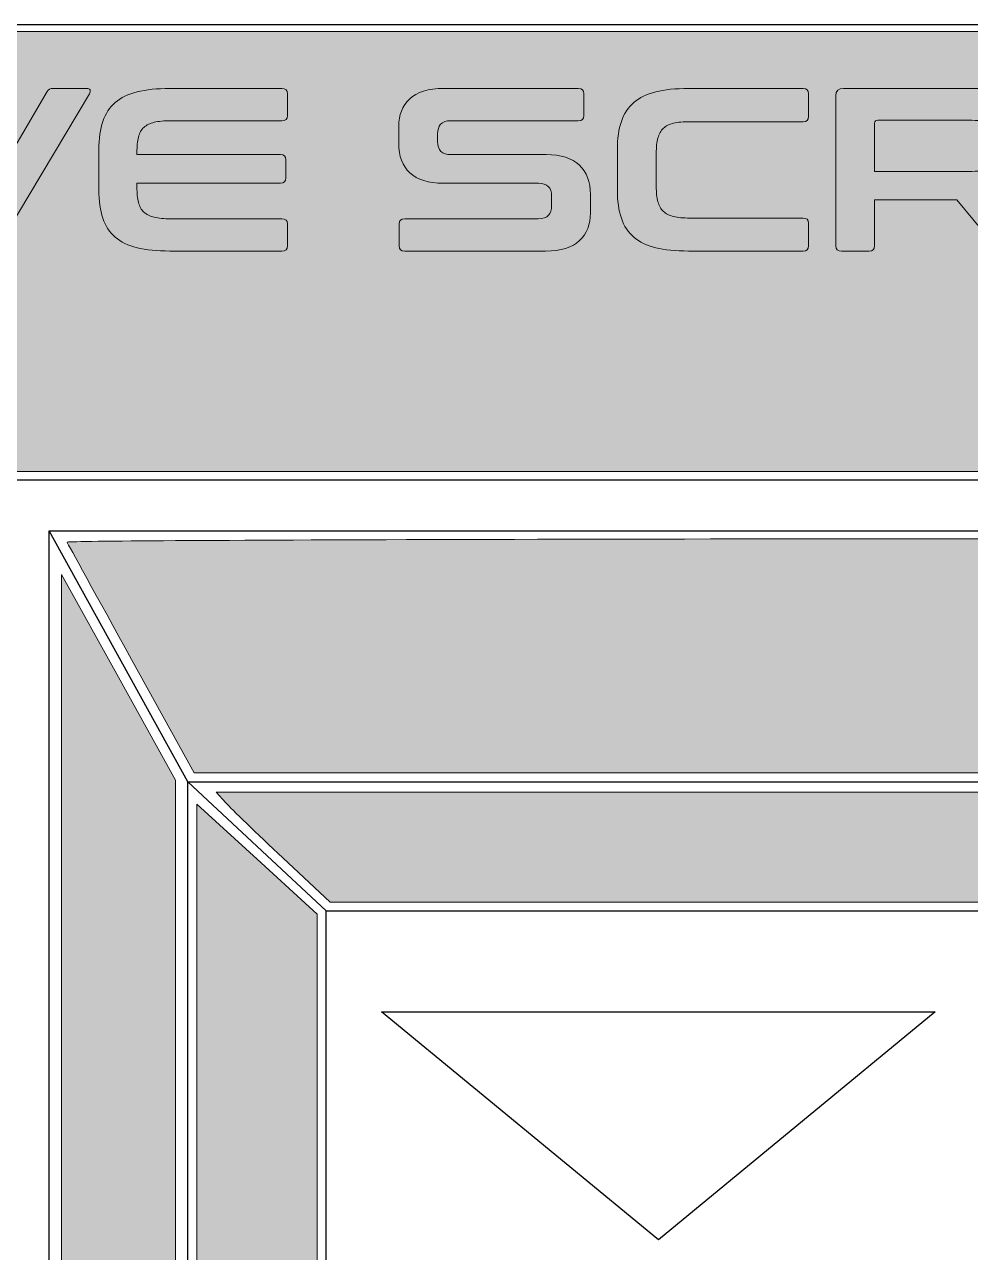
# Model space of a CAD drawing. Header units: millimetres. Extents: x 0 to 62, y -117 to 0.
# Drawn here: x 16.66 to 33.33, y -76.09 to -54.47 of the extents above; entities that cross this region are included whole.
import ezdxf

# ---------------------------------------------------------------- set-up
doc = ezdxf.new("R2010")
doc.units = ezdxf.units.MM
doc.header["$MEASUREMENT"] = 0
doc.layers.add('GLOSS-V', color=7, linetype='Continuous')

# ---------------------------------------------------------------- blocks, each defined once
blk = doc.blocks.new('block 61')
at = {"layer": 'GLOSS-V', "true_color": 0xfffeff}
h = blk.add_hatch(color=7, dxfattribs=at)
h.dxf.hatch_style = 2
edge = h.paths.add_edge_path()
edge.add_spline(control_points=[(14.233, -55.596), (14.263, -55.596), (14.285, -55.6), (14.298, -55.608), (14.312, -55.617), (14.324, -55.63), (14.336, -55.649), (14.336, -55.649), (15.647, -57.849), (15.647, -57.849), (15.656, -57.868), (15.674, -57.877), (15.701, -57.877), (15.701, -57.877), (15.723, -57.877), (15.723, -57.877), (15.744, -57.877), (15.76, -57.868), (15.773, -57.849), (15.773, -57.849), (17.065, -55.649), (17.065, -55.649), (17.083, -55.614), (17.117, -55.596), (17.168, -55.596), (17.168, -55.596), (17.754, -55.596), (17.754, -55.596), (17.79, -55.596), (17.812, -55.605), (17.819, -55.623), (17.827, -55.641), (17.823, -55.663), (17.808, -55.69), (17.808, -55.69), (16.341, -58.147), (16.341, -58.147), (16.266, -58.273), (16.193, -58.356), (16.121, -58.397), (16.05, -58.437), (15.966, -58.458), (15.871, -58.458), (15.871, -58.458), (15.611, -58.458), (15.611, -58.458), (15.495, -58.458), (15.399, -58.437), (15.323, -58.397), (15.247, -58.356), (15.171, -58.273), (15.097, -58.147), (15.097, -58.147), (13.612, -55.69), (13.612, -55.69), (13.597, -55.663), (13.593, -55.641), (13.6, -55.623), (13.608, -55.605), (13.631, -55.596), (13.67, -55.596), (13.67, -55.596), (14.233, -55.596), (14.233, -55.596)], knot_values=[0, 0, 0, 0, 1, 1, 1, 2, 2, 2, 3, 3, 3, 4, 4, 4, 5, 5, 5, 6, 6, 6, 7, 7, 7, 8, 8, 8, 9, 9, 9, 10, 10, 10, 11, 11, 11, 12, 12, 12, 13, 13, 13, 14, 14, 14, 15, 15, 15, 16, 16, 16, 17, 17, 17, 18, 18, 18, 19, 19, 19, 20, 20, 20, 21, 21, 21, 21], degree=3, periodic=1)
h = blk.add_hatch(color=7, dxfattribs=at)
h.dxf.hatch_style = 2
edge = h.paths.add_edge_path()
edge.add_spline(control_points=[(21.195, -55.596), (21.263, -55.596), (21.298, -55.626), (21.298, -55.686), (21.298, -55.686), (21.298, -56.075), (21.298, -56.075), (21.298, -56.135), (21.263, -56.165), (21.195, -56.165), (21.195, -56.165), (19.24, -56.165), (19.24, -56.165), (19.124, -56.165), (19.027, -56.173), (18.951, -56.191), (18.875, -56.209), (18.814, -56.239), (18.768, -56.281), (18.722, -56.323), (18.689, -56.381), (18.672, -56.453), (18.654, -56.525), (18.645, -56.614), (18.645, -56.72), (18.645, -56.72), (18.645, -56.761), (18.645, -56.761), (18.645, -56.761), (21.173, -56.761), (21.173, -56.761), (21.238, -56.761), (21.271, -56.791), (21.271, -56.851), (21.271, -56.851), (21.271, -57.174), (21.271, -57.174), (21.271, -57.234), (21.238, -57.264), (21.173, -57.264), (21.173, -57.264), (18.645, -57.264), (18.645, -57.264), (18.645, -57.264), (18.645, -57.334), (18.645, -57.334), (18.645, -57.44), (18.654, -57.529), (18.672, -57.601), (18.689, -57.674), (18.722, -57.731), (18.768, -57.773), (18.814, -57.815), (18.875, -57.845), (18.951, -57.863), (19.027, -57.881), (19.124, -57.89), (19.24, -57.89), (19.24, -57.89), (21.195, -57.89), (21.195, -57.89), (21.263, -57.89), (21.298, -57.92), (21.298, -57.98), (21.298, -57.98), (21.298, -58.368), (21.298, -58.368), (21.298, -58.428), (21.263, -58.458), (21.195, -58.458), (21.195, -58.458), (19.226, -58.458), (19.226, -58.458), (19, -58.458), (18.807, -58.439), (18.649, -58.401), (18.491, -58.363), (18.362, -58.3), (18.262, -58.215), (18.162, -58.129), (18.089, -58.017), (18.043, -57.879), (17.997, -57.742), (17.974, -57.575), (17.974, -57.379), (17.974, -57.379), (17.974, -56.675), (17.974, -56.675), (17.974, -56.479), (17.997, -56.313), (18.043, -56.177), (18.089, -56.041), (18.162, -55.929), (18.262, -55.844), (18.362, -55.758), (18.491, -55.695), (18.649, -55.656), (18.807, -55.616), (19, -55.596), (19.226, -55.596), (19.226, -55.596), (21.195, -55.596), (21.195, -55.596)], knot_values=[0, 0, 0, 0, 1, 1, 1, 2, 2, 2, 3, 3, 3, 4, 4, 4, 5, 5, 5, 6, 6, 6, 7, 7, 7, 8, 8, 8, 9, 9, 9, 10, 10, 10, 11, 11, 11, 12, 12, 12, 13, 13, 13, 14, 14, 14, 15, 15, 15, 16, 16, 16, 17, 17, 17, 18, 18, 18, 19, 19, 19, 20, 20, 20, 21, 21, 21, 22, 22, 22, 23, 23, 23, 24, 24, 24, 25, 25, 25, 26, 26, 26, 27, 27, 27, 28, 28, 28, 29, 29, 29, 30, 30, 30, 31, 31, 31, 32, 32, 32, 33, 33, 33, 34, 34, 34, 34], degree=3, periodic=1)
h = blk.add_hatch(color=7, dxfattribs=at)
h.dxf.hatch_style = 2
edge = h.paths.add_edge_path()
edge.add_spline(control_points=[(26.42, -55.596), (26.486, -55.596), (26.519, -55.626), (26.519, -55.686), (26.519, -55.686), (26.519, -56.075), (26.519, -56.075), (26.519, -56.135), (26.486, -56.165), (26.42, -56.165), (26.42, -56.165), (24.179, -56.165), (24.179, -56.165), (24.092, -56.165), (24.031, -56.185), (23.995, -56.226), (23.96, -56.267), (23.942, -56.322), (23.942, -56.393), (23.942, -56.393), (23.942, -56.532), (23.942, -56.532), (23.942, -56.685), (24.019, -56.761), (24.174, -56.761), (24.174, -56.761), (25.852, -56.761), (25.852, -56.761), (26.112, -56.761), (26.307, -56.822), (26.438, -56.943), (26.569, -57.065), (26.635, -57.238), (26.635, -57.465), (26.635, -57.465), (26.635, -57.791), (26.635, -57.791), (26.635, -57.991), (26.571, -58.151), (26.443, -58.274), (26.315, -58.397), (26.115, -58.458), (25.843, -58.458), (25.843, -58.458), (23.365, -58.458), (23.365, -58.458), (23.296, -58.458), (23.262, -58.428), (23.262, -58.368), (23.262, -58.368), (23.262, -57.98), (23.262, -57.98), (23.262, -57.92), (23.296, -57.89), (23.365, -57.89), (23.365, -57.89), (25.714, -57.89), (25.714, -57.89), (25.8, -57.89), (25.861, -57.869), (25.897, -57.828), (25.933, -57.788), (25.951, -57.732), (25.951, -57.661), (25.951, -57.661), (25.951, -57.493), (25.951, -57.493), (25.951, -57.341), (25.873, -57.264), (25.718, -57.264), (25.718, -57.264), (24.04, -57.264), (24.04, -57.264), (23.781, -57.264), (23.585, -57.204), (23.454, -57.082), (23.323, -56.961), (23.257, -56.787), (23.257, -56.561), (23.257, -56.561), (23.257, -56.263), (23.257, -56.263), (23.257, -56.064), (23.321, -55.903), (23.45, -55.78), (23.578, -55.658), (23.778, -55.596), (24.049, -55.596), (24.049, -55.596), (26.42, -55.596), (26.42, -55.596)], knot_values=[0, 0, 0, 0, 1, 1, 1, 2, 2, 2, 3, 3, 3, 4, 4, 4, 5, 5, 5, 6, 6, 6, 7, 7, 7, 8, 8, 8, 9, 9, 9, 10, 10, 10, 11, 11, 11, 12, 12, 12, 13, 13, 13, 14, 14, 14, 15, 15, 15, 16, 16, 16, 17, 17, 17, 18, 18, 18, 19, 19, 19, 20, 20, 20, 21, 21, 21, 22, 22, 22, 23, 23, 23, 24, 24, 24, 25, 25, 25, 26, 26, 26, 27, 27, 27, 28, 28, 28, 29, 29, 29, 30, 30, 30, 30], degree=3, periodic=1)
h = blk.add_hatch(color=7, dxfattribs=at)
h.dxf.hatch_style = 2
edge = h.paths.add_edge_path()
edge.add_spline(control_points=[(30.38, -55.596), (30.445, -55.596), (30.478, -55.626), (30.478, -55.686), (30.478, -55.686), (30.478, -56.087), (30.478, -56.087), (30.478, -56.15), (30.445, -56.181), (30.38, -56.181), (30.38, -56.181), (28.389, -56.181), (28.389, -56.181), (28.273, -56.181), (28.176, -56.19), (28.1, -56.207), (28.024, -56.225), (27.964, -56.255), (27.919, -56.297), (27.874, -56.34), (27.842, -56.396), (27.823, -56.467), (27.803, -56.538), (27.794, -56.628), (27.794, -56.737), (27.794, -56.737), (27.794, -57.317), (27.794, -57.317), (27.794, -57.426), (27.803, -57.517), (27.823, -57.589), (27.842, -57.661), (27.874, -57.719), (27.919, -57.761), (27.964, -57.803), (28.024, -57.833), (28.1, -57.851), (28.176, -57.869), (28.273, -57.877), (28.389, -57.877), (28.389, -57.877), (30.38, -57.877), (30.38, -57.877), (30.445, -57.877), (30.478, -57.907), (30.478, -57.967), (30.478, -57.967), (30.478, -58.368), (30.478, -58.368), (30.478, -58.428), (30.445, -58.458), (30.38, -58.458), (30.38, -58.458), (28.362, -58.458), (28.362, -58.458), (28.135, -58.458), (27.943, -58.439), (27.785, -58.401), (27.627, -58.363), (27.498, -58.3), (27.398, -58.215), (27.298, -58.129), (27.225, -58.017), (27.179, -57.879), (27.132, -57.742), (27.109, -57.575), (27.109, -57.379), (27.109, -57.379), (27.109, -56.675), (27.109, -56.675), (27.109, -56.479), (27.132, -56.313), (27.179, -56.177), (27.225, -56.041), (27.298, -55.929), (27.398, -55.844), (27.498, -55.758), (27.627, -55.695), (27.785, -55.656), (27.943, -55.616), (28.135, -55.596), (28.362, -55.596), (28.362, -55.596), (30.38, -55.596), (30.38, -55.596)], knot_values=[0, 0, 0, 0, 1, 1, 1, 2, 2, 2, 3, 3, 3, 4, 4, 4, 5, 5, 5, 6, 6, 6, 7, 7, 7, 8, 8, 8, 9, 9, 9, 10, 10, 10, 11, 11, 11, 12, 12, 12, 13, 13, 13, 14, 14, 14, 15, 15, 15, 16, 16, 16, 17, 17, 17, 18, 18, 18, 19, 19, 19, 20, 20, 20, 21, 21, 21, 22, 22, 22, 23, 23, 23, 24, 24, 24, 25, 25, 25, 26, 26, 26, 27, 27, 27, 28, 28, 28, 28], degree=3, periodic=1)
h = blk.add_hatch(color=7, dxfattribs=at)
h.dxf.hatch_style = 2
edge = h.paths.add_edge_path()
edge.add_spline(control_points=[(33.494, -55.596), (33.837, -55.596), (34.083, -55.667), (34.232, -55.809), (34.381, -55.951), (34.456, -56.16), (34.456, -56.438), (34.456, -56.438), (34.456, -56.671), (34.456, -56.671), (34.456, -56.906), (34.403, -57.091), (34.299, -57.227), (34.195, -57.364), (34.024, -57.451), (33.789, -57.489), (33.789, -57.489), (34.554, -58.356), (34.554, -58.356), (34.569, -58.369), (34.573, -58.39), (34.567, -58.417), (34.562, -58.444), (34.538, -58.458), (34.496, -58.458), (34.496, -58.458), (33.919, -58.458), (33.919, -58.458), (33.88, -58.458), (33.853, -58.454), (33.838, -58.446), (33.823, -58.437), (33.808, -58.424), (33.794, -58.405), (33.794, -58.405), (33.087, -57.554), (33.087, -57.554), (33.087, -57.554), (31.641, -57.554), (31.641, -57.554), (31.641, -57.554), (31.641, -58.368), (31.641, -58.368), (31.641, -58.428), (31.609, -58.458), (31.543, -58.458), (31.543, -58.458), (31.06, -58.458), (31.06, -58.458), (30.991, -58.458), (30.957, -58.428), (30.957, -58.368), (30.957, -58.368), (30.957, -55.719), (30.957, -55.719), (30.957, -55.637), (31.002, -55.596), (31.091, -55.596), (31.091, -55.596), (33.494, -55.596), (33.494, -55.596)], knot_values=[0, 0, 0, 0, 1, 1, 1, 2, 2, 2, 3, 3, 3, 4, 4, 4, 5, 5, 5, 6, 6, 6, 7, 7, 7, 8, 8, 8, 9, 9, 9, 10, 10, 10, 11, 11, 11, 12, 12, 12, 13, 13, 13, 14, 14, 14, 15, 15, 15, 16, 16, 16, 17, 17, 17, 18, 18, 18, 19, 19, 19, 20, 20, 20, 20], degree=3, periodic=1)
edge = h.paths.add_edge_path()
edge.add_spline(control_points=[(31.641, -57.056), (31.641, -57.056), (33.355, -57.056), (33.355, -57.056), (33.507, -57.056), (33.614, -57.026), (33.677, -56.966), (33.74, -56.906), (33.771, -56.814), (33.771, -56.692), (33.771, -56.692), (33.771, -56.52), (33.771, -56.52), (33.771, -56.397), (33.74, -56.306), (33.677, -56.246), (33.614, -56.186), (33.507, -56.156), (33.355, -56.156), (33.355, -56.156), (31.7, -56.156), (31.7, -56.156), (31.661, -56.156), (31.641, -56.173), (31.641, -56.205), (31.641, -56.205), (31.641, -57.056), (31.641, -57.056)], knot_values=[0, 0, 0, 0, 1, 1, 1, 2, 2, 2, 3, 3, 3, 4, 4, 4, 5, 5, 5, 6, 6, 6, 7, 7, 7, 8, 8, 8, 9, 9, 9, 9], degree=3, periodic=1)
at = {"layer": 'GLOSS-V', "lineweight": 0}
for points, knots in [([(14.233, -55.596), (14.263, -55.596), (14.285, -55.6), (14.298, -55.608), (14.312, -55.617), (14.324, -55.63), (14.336, -55.649), (14.336, -55.649), (15.647, -57.849), (15.647, -57.849), (15.656, -57.868), (15.674, -57.877), (15.701, -57.877), (15.701, -57.877), (15.723, -57.877), (15.723, -57.877), (15.744, -57.877), (15.76, -57.868), (15.773, -57.849), (15.773, -57.849), (17.065, -55.649), (17.065, -55.649), (17.083, -55.614), (17.117, -55.596), (17.168, -55.596), (17.168, -55.596), (17.754, -55.596), (17.754, -55.596), (17.79, -55.596), (17.812, -55.605), (17.819, -55.623), (17.827, -55.641), (17.823, -55.663), (17.808, -55.69), (17.808, -55.69), (16.341, -58.147), (16.341, -58.147), (16.266, -58.273), (16.193, -58.356), (16.121, -58.397), (16.05, -58.437), (15.966, -58.458), (15.871, -58.458), (15.871, -58.458), (15.611, -58.458), (15.611, -58.458), (15.495, -58.458), (15.399, -58.437), (15.323, -58.397), (15.247, -58.356), (15.171, -58.273), (15.097, -58.147), (15.097, -58.147), (13.612, -55.69), (13.612, -55.69), (13.597, -55.663), (13.593, -55.641), (13.6, -55.623), (13.608, -55.605), (13.631, -55.596), (13.67, -55.596), (13.67, -55.596), (14.233, -55.596), (14.233, -55.596)], [0, 0, 0, 0, 1, 1, 1, 2, 2, 2, 3, 3, 3, 4, 4, 4, 5, 5, 5, 6, 6, 6, 7, 7, 7, 8, 8, 8, 9, 9, 9, 10, 10, 10, 11, 11, 11, 12, 12, 12, 13, 13, 13, 14, 14, 14, 15, 15, 15, 16, 16, 16, 17, 17, 17, 18, 18, 18, 19, 19, 19, 20, 20, 20, 21, 21, 21, 21]), ([(21.195, -55.596), (21.263, -55.596), (21.298, -55.626), (21.298, -55.686), (21.298, -55.686), (21.298, -56.075), (21.298, -56.075), (21.298, -56.135), (21.263, -56.165), (21.195, -56.165), (21.195, -56.165), (19.24, -56.165), (19.24, -56.165), (19.124, -56.165), (19.027, -56.173), (18.951, -56.191), (18.875, -56.209), (18.814, -56.239), (18.768, -56.281), (18.722, -56.323), (18.689, -56.381), (18.672, -56.453), (18.654, -56.525), (18.645, -56.614), (18.645, -56.72), (18.645, -56.72), (18.645, -56.761), (18.645, -56.761), (18.645, -56.761), (21.173, -56.761), (21.173, -56.761), (21.238, -56.761), (21.271, -56.791), (21.271, -56.851), (21.271, -56.851), (21.271, -57.174), (21.271, -57.174), (21.271, -57.234), (21.238, -57.264), (21.173, -57.264), (21.173, -57.264), (18.645, -57.264), (18.645, -57.264), (18.645, -57.264), (18.645, -57.334), (18.645, -57.334), (18.645, -57.44), (18.654, -57.529), (18.672, -57.601), (18.689, -57.674), (18.722, -57.731), (18.768, -57.773), (18.814, -57.815), (18.875, -57.845), (18.951, -57.863), (19.027, -57.881), (19.124, -57.89), (19.24, -57.89), (19.24, -57.89), (21.195, -57.89), (21.195, -57.89), (21.263, -57.89), (21.298, -57.92), (21.298, -57.98), (21.298, -57.98), (21.298, -58.368), (21.298, -58.368), (21.298, -58.428), (21.263, -58.458), (21.195, -58.458), (21.195, -58.458), (19.226, -58.458), (19.226, -58.458), (19, -58.458), (18.807, -58.439), (18.649, -58.401), (18.491, -58.363), (18.362, -58.3), (18.262, -58.215), (18.162, -58.129), (18.089, -58.017), (18.043, -57.879), (17.997, -57.742), (17.974, -57.575), (17.974, -57.379), (17.974, -57.379), (17.974, -56.675), (17.974, -56.675), (17.974, -56.479), (17.997, -56.313), (18.043, -56.177), (18.089, -56.041), (18.162, -55.929), (18.262, -55.844), (18.362, -55.758), (18.491, -55.695), (18.649, -55.656), (18.807, -55.616), (19, -55.596), (19.226, -55.596), (19.226, -55.596), (21.195, -55.596), (21.195, -55.596)], [0, 0, 0, 0, 1, 1, 1, 2, 2, 2, 3, 3, 3, 4, 4, 4, 5, 5, 5, 6, 6, 6, 7, 7, 7, 8, 8, 8, 9, 9, 9, 10, 10, 10, 11, 11, 11, 12, 12, 12, 13, 13, 13, 14, 14, 14, 15, 15, 15, 16, 16, 16, 17, 17, 17, 18, 18, 18, 19, 19, 19, 20, 20, 20, 21, 21, 21, 22, 22, 22, 23, 23, 23, 24, 24, 24, 25, 25, 25, 26, 26, 26, 27, 27, 27, 28, 28, 28, 29, 29, 29, 30, 30, 30, 31, 31, 31, 32, 32, 32, 33, 33, 33, 34, 34, 34, 34]), ([(26.42, -55.596), (26.486, -55.596), (26.519, -55.626), (26.519, -55.686), (26.519, -55.686), (26.519, -56.075), (26.519, -56.075), (26.519, -56.135), (26.486, -56.165), (26.42, -56.165), (26.42, -56.165), (24.179, -56.165), (24.179, -56.165), (24.092, -56.165), (24.031, -56.185), (23.995, -56.226), (23.96, -56.267), (23.942, -56.322), (23.942, -56.393), (23.942, -56.393), (23.942, -56.532), (23.942, -56.532), (23.942, -56.685), (24.019, -56.761), (24.174, -56.761), (24.174, -56.761), (25.852, -56.761), (25.852, -56.761), (26.112, -56.761), (26.307, -56.822), (26.438, -56.943), (26.569, -57.065), (26.635, -57.238), (26.635, -57.465), (26.635, -57.465), (26.635, -57.791), (26.635, -57.791), (26.635, -57.991), (26.571, -58.151), (26.443, -58.274), (26.315, -58.397), (26.115, -58.458), (25.843, -58.458), (25.843, -58.458), (23.365, -58.458), (23.365, -58.458), (23.296, -58.458), (23.262, -58.428), (23.262, -58.368), (23.262, -58.368), (23.262, -57.98), (23.262, -57.98), (23.262, -57.92), (23.296, -57.89), (23.365, -57.89), (23.365, -57.89), (25.714, -57.89), (25.714, -57.89), (25.8, -57.89), (25.861, -57.869), (25.897, -57.828), (25.933, -57.788), (25.951, -57.732), (25.951, -57.661), (25.951, -57.661), (25.951, -57.493), (25.951, -57.493), (25.951, -57.341), (25.873, -57.264), (25.718, -57.264), (25.718, -57.264), (24.04, -57.264), (24.04, -57.264), (23.781, -57.264), (23.585, -57.204), (23.454, -57.082), (23.323, -56.961), (23.257, -56.787), (23.257, -56.561), (23.257, -56.561), (23.257, -56.263), (23.257, -56.263), (23.257, -56.064), (23.321, -55.903), (23.45, -55.78), (23.578, -55.658), (23.778, -55.596), (24.049, -55.596), (24.049, -55.596), (26.42, -55.596), (26.42, -55.596)], [0, 0, 0, 0, 1, 1, 1, 2, 2, 2, 3, 3, 3, 4, 4, 4, 5, 5, 5, 6, 6, 6, 7, 7, 7, 8, 8, 8, 9, 9, 9, 10, 10, 10, 11, 11, 11, 12, 12, 12, 13, 13, 13, 14, 14, 14, 15, 15, 15, 16, 16, 16, 17, 17, 17, 18, 18, 18, 19, 19, 19, 20, 20, 20, 21, 21, 21, 22, 22, 22, 23, 23, 23, 24, 24, 24, 25, 25, 25, 26, 26, 26, 27, 27, 27, 28, 28, 28, 29, 29, 29, 30, 30, 30, 30]), ([(30.38, -55.596), (30.445, -55.596), (30.478, -55.626), (30.478, -55.686), (30.478, -55.686), (30.478, -56.087), (30.478, -56.087), (30.478, -56.15), (30.445, -56.181), (30.38, -56.181), (30.38, -56.181), (28.389, -56.181), (28.389, -56.181), (28.273, -56.181), (28.176, -56.19), (28.1, -56.207), (28.024, -56.225), (27.964, -56.255), (27.919, -56.297), (27.874, -56.34), (27.842, -56.396), (27.823, -56.467), (27.803, -56.538), (27.794, -56.628), (27.794, -56.737), (27.794, -56.737), (27.794, -57.317), (27.794, -57.317), (27.794, -57.426), (27.803, -57.517), (27.823, -57.589), (27.842, -57.661), (27.874, -57.719), (27.919, -57.761), (27.964, -57.803), (28.024, -57.833), (28.1, -57.851), (28.176, -57.869), (28.273, -57.877), (28.389, -57.877), (28.389, -57.877), (30.38, -57.877), (30.38, -57.877), (30.445, -57.877), (30.478, -57.907), (30.478, -57.967), (30.478, -57.967), (30.478, -58.368), (30.478, -58.368), (30.478, -58.428), (30.445, -58.458), (30.38, -58.458), (30.38, -58.458), (28.362, -58.458), (28.362, -58.458), (28.135, -58.458), (27.943, -58.439), (27.785, -58.401), (27.627, -58.363), (27.498, -58.3), (27.398, -58.215), (27.298, -58.129), (27.225, -58.017), (27.179, -57.879), (27.132, -57.742), (27.109, -57.575), (27.109, -57.379), (27.109, -57.379), (27.109, -56.675), (27.109, -56.675), (27.109, -56.479), (27.132, -56.313), (27.179, -56.177), (27.225, -56.041), (27.298, -55.929), (27.398, -55.844), (27.498, -55.758), (27.627, -55.695), (27.785, -55.656), (27.943, -55.616), (28.135, -55.596), (28.362, -55.596), (28.362, -55.596), (30.38, -55.596), (30.38, -55.596)], [0, 0, 0, 0, 1, 1, 1, 2, 2, 2, 3, 3, 3, 4, 4, 4, 5, 5, 5, 6, 6, 6, 7, 7, 7, 8, 8, 8, 9, 9, 9, 10, 10, 10, 11, 11, 11, 12, 12, 12, 13, 13, 13, 14, 14, 14, 15, 15, 15, 16, 16, 16, 17, 17, 17, 18, 18, 18, 19, 19, 19, 20, 20, 20, 21, 21, 21, 22, 22, 22, 23, 23, 23, 24, 24, 24, 25, 25, 25, 26, 26, 26, 27, 27, 27, 28, 28, 28, 28]), ([(33.494, -55.596), (33.837, -55.596), (34.083, -55.667), (34.232, -55.809), (34.381, -55.951), (34.456, -56.16), (34.456, -56.438), (34.456, -56.438), (34.456, -56.671), (34.456, -56.671), (34.456, -56.906), (34.403, -57.091), (34.299, -57.227), (34.195, -57.364), (34.024, -57.451), (33.789, -57.489), (33.789, -57.489), (34.554, -58.356), (34.554, -58.356), (34.569, -58.369), (34.573, -58.39), (34.567, -58.417), (34.562, -58.444), (34.538, -58.458), (34.496, -58.458), (34.496, -58.458), (33.919, -58.458), (33.919, -58.458), (33.88, -58.458), (33.853, -58.454), (33.838, -58.446), (33.823, -58.437), (33.808, -58.424), (33.794, -58.405), (33.794, -58.405), (33.087, -57.554), (33.087, -57.554), (33.087, -57.554), (31.641, -57.554), (31.641, -57.554), (31.641, -57.554), (31.641, -58.368), (31.641, -58.368), (31.641, -58.428), (31.609, -58.458), (31.543, -58.458), (31.543, -58.458), (31.06, -58.458), (31.06, -58.458), (30.991, -58.458), (30.957, -58.428), (30.957, -58.368), (30.957, -58.368), (30.957, -55.719), (30.957, -55.719), (30.957, -55.637), (31.002, -55.596), (31.091, -55.596), (31.091, -55.596), (33.494, -55.596), (33.494, -55.596)], [0, 0, 0, 0, 1, 1, 1, 2, 2, 2, 3, 3, 3, 4, 4, 4, 5, 5, 5, 6, 6, 6, 7, 7, 7, 8, 8, 8, 9, 9, 9, 10, 10, 10, 11, 11, 11, 12, 12, 12, 13, 13, 13, 14, 14, 14, 15, 15, 15, 16, 16, 16, 17, 17, 17, 18, 18, 18, 19, 19, 19, 20, 20, 20, 20]), ([(31.641, -57.056), (31.641, -57.056), (33.355, -57.056), (33.355, -57.056), (33.507, -57.056), (33.614, -57.026), (33.677, -56.966), (33.74, -56.906), (33.771, -56.814), (33.771, -56.692), (33.771, -56.692), (33.771, -56.52), (33.771, -56.52), (33.771, -56.397), (33.74, -56.306), (33.677, -56.246), (33.614, -56.186), (33.507, -56.156), (33.355, -56.156), (33.355, -56.156), (31.7, -56.156), (31.7, -56.156), (31.661, -56.156), (31.641, -56.173), (31.641, -56.205), (31.641, -56.205), (31.641, -57.056), (31.641, -57.056)], [0, 0, 0, 0, 1, 1, 1, 2, 2, 2, 3, 3, 3, 4, 4, 4, 5, 5, 5, 6, 6, 6, 7, 7, 7, 8, 8, 8, 9, 9, 9, 9])]:
    blk.add_open_spline(points, degree=3, knots=knots, dxfattribs=at)
blk = doc.blocks.new('block 60')
at = {"layer": 'GLOSS-V'}
blk.add_blockref('block 61', (0, 0), dxfattribs=at)
blk = doc.blocks.new('block 55')
at = {"layer": 'GLOSS-V'}
blk.add_blockref('block 60', (0, 0), dxfattribs=at)

msp = doc.modelspace()

# ---------------------------------------------------------------- hatches: boundary and pattern name
at = {"layer": 'GLOSS-V', "true_color": 0x989898}
h = msp.add_hatch(color=252, dxfattribs=at)
h.dxf.hatch_style = 2
h.paths.add_polyline_path([(1.633, -58.466), (1.633, -54.591), (30.993, -54.591), (60.354, -54.591), (60.354, -58.466), (60.354, -62.341), (30.993, -62.341), (1.633, -62.341)])
at = {"layer": 'GLOSS-V', "true_color": 0x333333}
h = msp.add_hatch(color=250, dxfattribs=at)
h.dxf.hatch_style = 2
edge = h.paths.add_edge_path()
edge.add_spline(control_points=[(18.549, -65.647), (17.942, -64.547), (17.431, -63.618), (17.413, -63.583), (17.395, -63.548), (27.132, -63.52), (39.051, -63.52), (39.051, -63.52), (60.722, -63.52), (60.722, -63.52), (60.722, -63.52), (59.594, -65.584), (59.594, -65.584), (59.594, -65.584), (58.466, -67.647), (58.466, -67.647), (58.466, -67.647), (39.059, -67.647), (39.059, -67.647), (39.059, -67.647), (19.653, -67.647), (19.653, -67.647), (19.653, -67.647), (18.549, -65.647), (18.549, -65.647)], knot_values=[0, 0, 0, 0, 1, 1, 1, 2, 2, 2, 3, 3, 3, 4, 4, 4, 5, 5, 5, 6, 6, 6, 7, 7, 7, 8, 8, 8, 8], degree=3, periodic=1)
at = {"layer": 'GLOSS-V', "true_color": 0x1a1a1a}
h = msp.add_hatch(color=179, dxfattribs=at)
h.dxf.hatch_style = 2
edge = h.paths.add_edge_path()
edge.add_spline(control_points=[(17.309, -89.317), (17.309, -89.317), (17.314, -64.152), (17.314, -64.152), (17.314, -64.152), (18.318, -65.963), (18.318, -65.963), (18.318, -65.963), (19.322, -67.774), (19.322, -67.774), (19.322, -67.774), (19.327, -90.159), (19.327, -90.159), (19.327, -90.159), (19.332, -112.544), (19.332, -112.544), (19.332, -112.544), (39.013, -112.544), (39.013, -112.544), (39.013, -112.544), (58.694, -112.544), (58.694, -112.544), (58.694, -112.544), (58.694, -90.221), (58.694, -90.221), (58.694, -90.221), (58.694, -67.898), (58.694, -67.898), (58.694, -67.898), (59.33, -66.741), (59.33, -66.741), (59.68, -66.104), (60.157, -65.261), (60.389, -64.868), (60.389, -64.868), (60.811, -64.152), (60.811, -64.152), (60.811, -64.152), (60.813, -89.317), (60.813, -89.317), (60.813, -89.317), (60.815, -114.481), (60.815, -114.481), (60.815, -114.481), (39.059, -114.481), (39.059, -114.481), (39.059, -114.481), (17.304, -114.481), (17.304, -114.481), (17.304, -114.481), (17.309, -89.317), (17.309, -89.317)], knot_values=[0, 0, 0, 0, 1, 1, 1, 2, 2, 2, 3, 3, 3, 4, 4, 4, 5, 5, 5, 6, 6, 6, 7, 7, 7, 8, 8, 8, 9, 9, 9, 10, 10, 10, 11, 11, 11, 12, 12, 12, 13, 13, 13, 14, 14, 14, 15, 15, 15, 16, 16, 16, 17, 17, 17, 17], degree=3, periodic=1)
at = {"layer": 'GLOSS-V', "true_color": 0x666667}
h = msp.add_hatch(color=251, dxfattribs=at)
h.dxf.hatch_style = 2
edge = h.paths.add_edge_path()
edge.add_spline(control_points=[(21.216, -69.143), (20.759, -68.714), (20.307, -68.278), (20.213, -68.174), (20.213, -68.174), (20.041, -67.984), (20.041, -67.984), (20.041, -67.984), (39.053, -67.984), (39.053, -67.984), (39.053, -67.984), (58.065, -67.984), (58.065, -67.984), (58.065, -67.984), (57.075, -68.953), (57.075, -68.953), (57.075, -68.953), (56.085, -69.922), (56.085, -69.922), (56.085, -69.922), (39.067, -69.922), (39.067, -69.922), (39.067, -69.922), (22.048, -69.922), (22.048, -69.922), (22.048, -69.922), (21.216, -69.143), (21.216, -69.143)], knot_values=[0, 0, 0, 0, 1, 1, 1, 2, 2, 2, 3, 3, 3, 4, 4, 4, 5, 5, 5, 6, 6, 6, 7, 7, 7, 8, 8, 8, 9, 9, 9, 9], degree=3, periodic=1)
at = {"layer": 'GLOSS-V', "true_color": 0x333333}
h = msp.add_hatch(color=250, dxfattribs=at)
h.dxf.hatch_style = 2
h.paths.add_polyline_path([(19.701, -90.245), (19.701, -68.198), (20.761, -69.164), (21.821, -70.13), (21.821, -91.21), (21.821, -112.291), (20.761, -112.291), (19.701, -112.291)])

# ---------------------------------------------------------------- linework, layer by layer
at = {"layer": 'GLOSS-V', "color": 178, "lineweight": 25, "true_color": 0x070808}
for points in [[(1.492, -54.471), (60.513, -54.471)], [(60.513, -62.494), (16.125, -62.494)], [(17.101, -114.642), (17.101, -63.385)], [(17.101, -63.385), (61.001, -63.385)], [(19.54, -67.802), (17.101, -63.385)], [(19.54, -67.802), (58.562, -67.802), (58.562, -112.413), (19.54, -112.413), (19.54, -67.802)], [(21.978, -70.071), (19.54, -67.802)], [(19.54, -67.802), (19.54, -67.802)], [(21.978, -70.071), (56.123, -70.071), (56.123, -112.413), (21.978, -112.413), (21.978, -70.071)], [(22.954, -71.854), (32.71, -71.854)], [(27.832, -75.865), (22.954, -71.854)], [(32.71, -71.854), (27.832, -75.865)]]:
    msp.add_lwpolyline(points, dxfattribs=at)
at = {"layer": 'GLOSS-V', "lineweight": 0}
for points in [[(1.633, -58.466), (1.633, -54.591), (30.993, -54.591), (60.354, -54.591), (60.354, -58.466), (60.354, -62.341), (30.993, -62.341), (1.633, -62.341), (1.633, -58.466)], [(19.701, -90.245), (19.701, -68.198), (20.761, -69.164), (21.821, -70.13), (21.821, -91.21), (21.821, -112.291), (20.761, -112.291), (19.701, -112.291), (19.701, -90.245)]]:
    msp.add_lwpolyline(points, dxfattribs=at)
for points, knots in [([(18.549, -65.647), (17.942, -64.547), (17.431, -63.618), (17.413, -63.583), (17.395, -63.548), (27.132, -63.52), (39.051, -63.52), (39.051, -63.52), (60.722, -63.52), (60.722, -63.52), (60.722, -63.52), (59.594, -65.584), (59.594, -65.584), (59.594, -65.584), (58.466, -67.647), (58.466, -67.647), (58.466, -67.647), (39.059, -67.647), (39.059, -67.647), (39.059, -67.647), (19.653, -67.647), (19.653, -67.647), (19.653, -67.647), (18.549, -65.647), (18.549, -65.647)], [0, 0, 0, 0, 1, 1, 1, 2, 2, 2, 3, 3, 3, 4, 4, 4, 5, 5, 5, 6, 6, 6, 7, 7, 7, 8, 8, 8, 8]), ([(17.309, -89.317), (17.309, -89.317), (17.314, -64.152), (17.314, -64.152), (17.314, -64.152), (18.318, -65.963), (18.318, -65.963), (18.318, -65.963), (19.322, -67.774), (19.322, -67.774), (19.322, -67.774), (19.327, -90.159), (19.327, -90.159), (19.327, -90.159), (19.332, -112.544), (19.332, -112.544), (19.332, -112.544), (39.013, -112.544), (39.013, -112.544), (39.013, -112.544), (58.694, -112.544), (58.694, -112.544), (58.694, -112.544), (58.694, -90.221), (58.694, -90.221), (58.694, -90.221), (58.694, -67.898), (58.694, -67.898), (58.694, -67.898), (59.33, -66.741), (59.33, -66.741), (59.68, -66.104), (60.157, -65.261), (60.389, -64.868), (60.389, -64.868), (60.811, -64.152), (60.811, -64.152), (60.811, -64.152), (60.813, -89.317), (60.813, -89.317), (60.813, -89.317), (60.815, -114.481), (60.815, -114.481), (60.815, -114.481), (39.059, -114.481), (39.059, -114.481), (39.059, -114.481), (17.304, -114.481), (17.304, -114.481), (17.304, -114.481), (17.309, -89.317), (17.309, -89.317)], [0, 0, 0, 0, 1, 1, 1, 2, 2, 2, 3, 3, 3, 4, 4, 4, 5, 5, 5, 6, 6, 6, 7, 7, 7, 8, 8, 8, 9, 9, 9, 10, 10, 10, 11, 11, 11, 12, 12, 12, 13, 13, 13, 14, 14, 14, 15, 15, 15, 16, 16, 16, 17, 17, 17, 17]), ([(21.216, -69.143), (20.759, -68.714), (20.307, -68.278), (20.213, -68.174), (20.213, -68.174), (20.041, -67.984), (20.041, -67.984), (20.041, -67.984), (39.053, -67.984), (39.053, -67.984), (39.053, -67.984), (58.065, -67.984), (58.065, -67.984), (58.065, -67.984), (57.075, -68.953), (57.075, -68.953), (57.075, -68.953), (56.085, -69.922), (56.085, -69.922), (56.085, -69.922), (39.067, -69.922), (39.067, -69.922), (39.067, -69.922), (22.048, -69.922), (22.048, -69.922), (22.048, -69.922), (21.216, -69.143), (21.216, -69.143)], [0, 0, 0, 0, 1, 1, 1, 2, 2, 2, 3, 3, 3, 4, 4, 4, 5, 5, 5, 6, 6, 6, 7, 7, 7, 8, 8, 8, 9, 9, 9, 9])]:
    msp.add_open_spline(points, degree=3, knots=knots, dxfattribs=at)

# ---------------------------------------------------------------- block references
at = {"layer": 'GLOSS-V'}
msp.add_blockref('block 55', (0, 0), dxfattribs=at)

doc.saveas('drawing.dxf')
